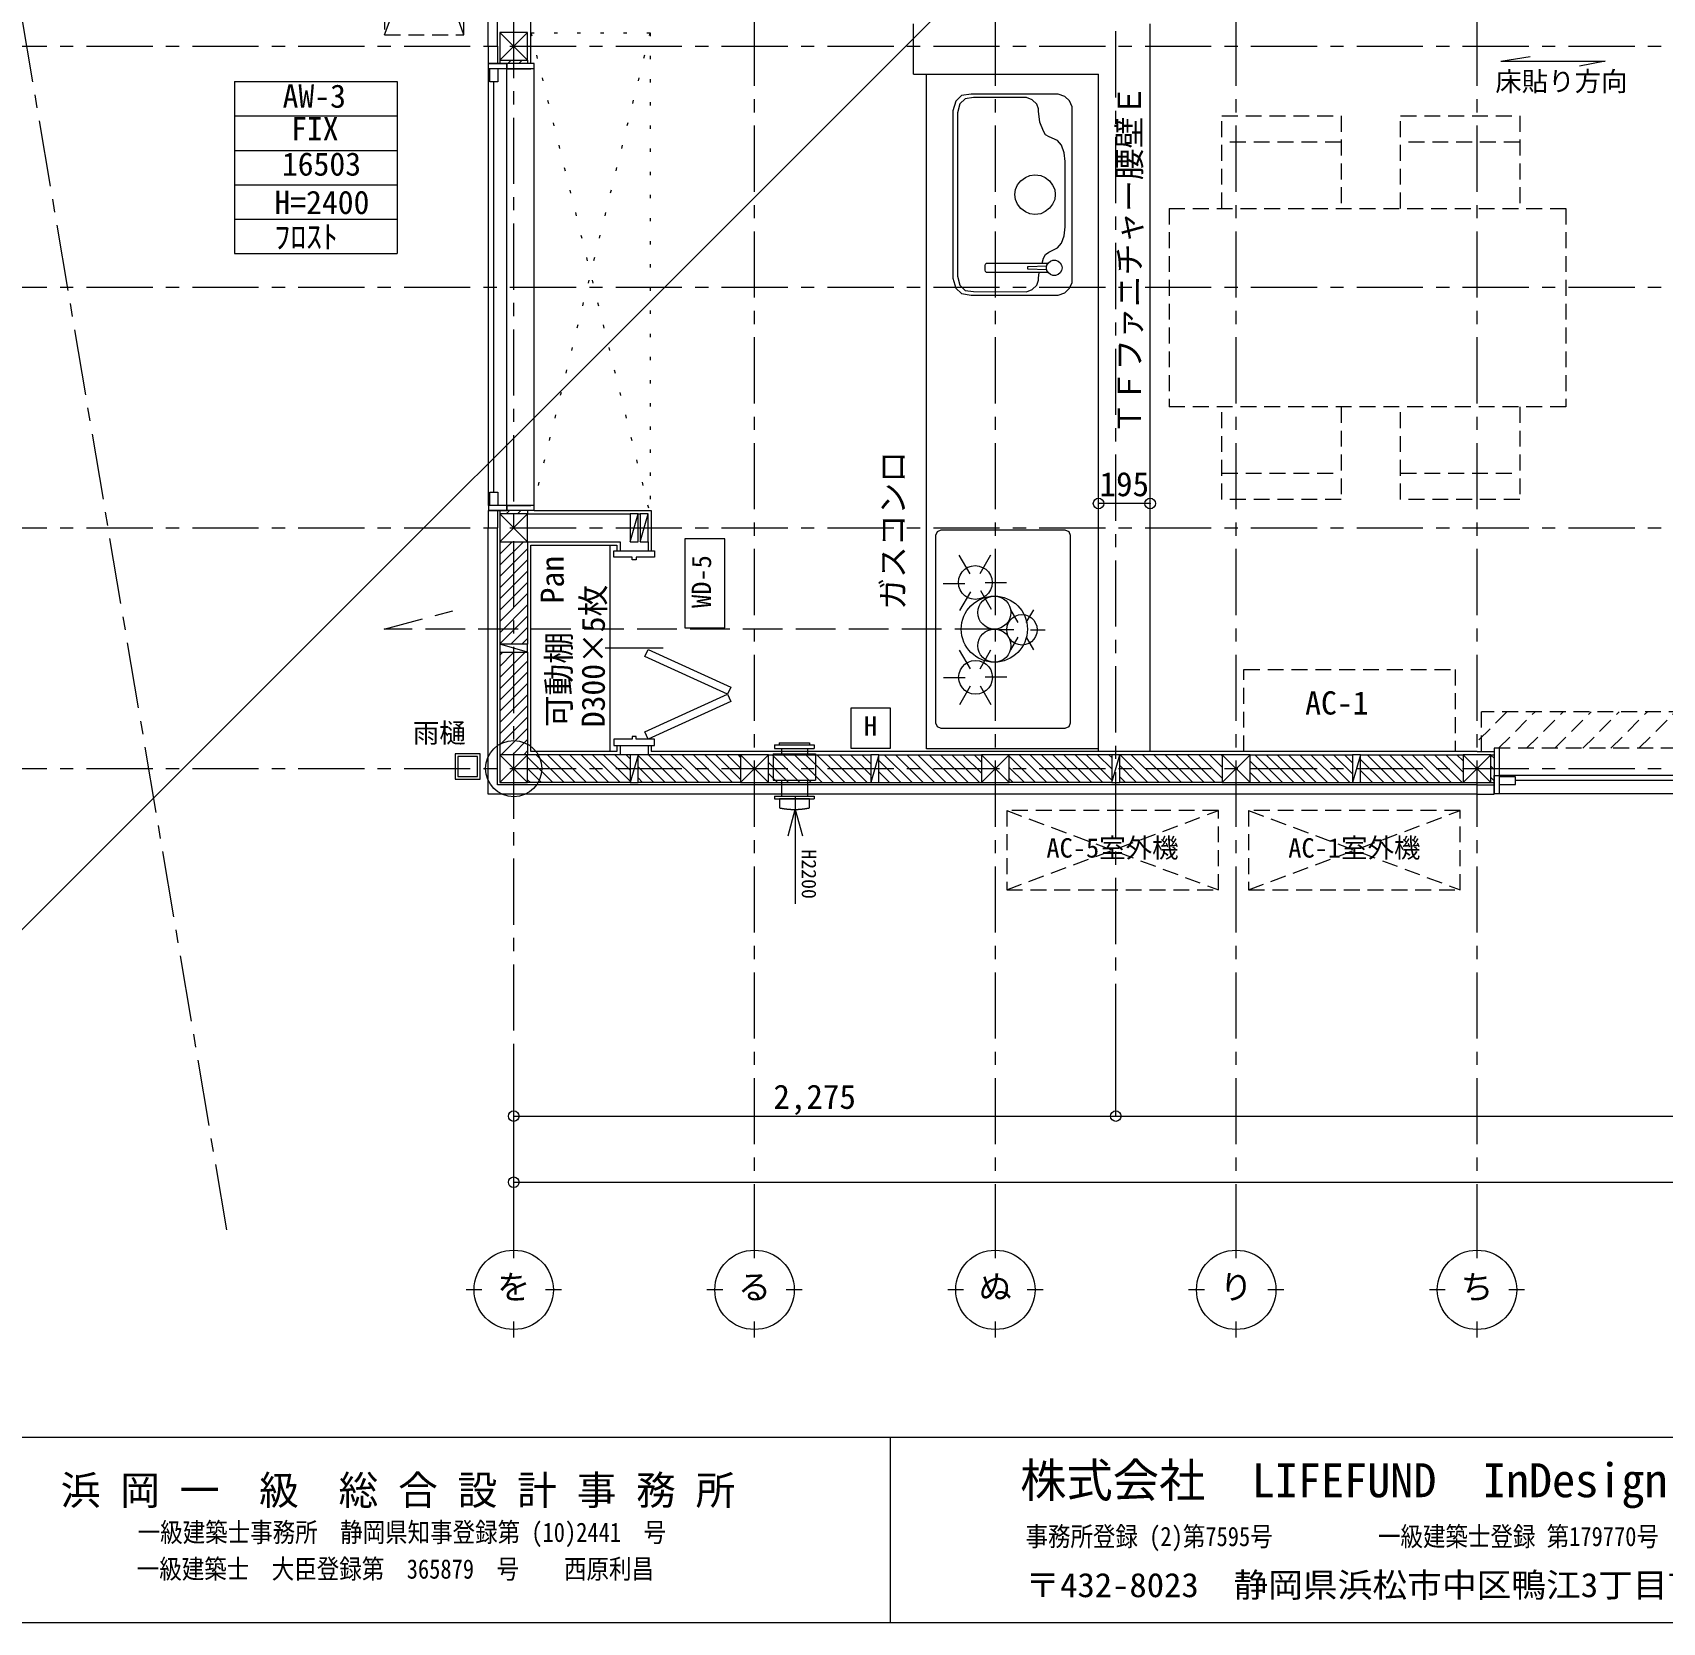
# Model space of a CAD drawing. Units: millimetres at full size, sheet at 1:50. Extents: x -16792 to 54909, y -26252 to 25759.
# Drawn here: x -6246 to -87, y 10016 to 16024 of the extents above; entities that cross this region are included whole.
import ezdxf
from ezdxf.enums import TextEntityAlignment as Align

# ---------------------------------------------------------------- set-up
doc = ezdxf.new("R2010")
doc.units = ezdxf.units.MM
doc.header["$LTSCALE"] = 50
doc.header["$PDMODE"] = 32
doc.header["$PDSIZE"] = 40
for name, pattern in [('CHAIN1', [8, 5, -1, 1, -1]), ('DASHED1', [1.8, 1.2, -0.6]), ('DASHED3', [4, 3, -1]), ('DOTTED', [1.75, 0.25, -1.5])]:
    doc.linetypes.add(name, pattern=pattern)
for name, color, linetype, lineweight in [('3-1_通り芯・通り番号', 7, 'Continuous', 13), ('3-2_柱(黄)', 4, 'Continuous', 5), ('3-3_仕上線(黄)', 3, 'Continuous', 20), ('3-4_下地・間柱(水色)', 4, 'Continuous', 5), ('3-5_サッシ・室内建具', 7, 'Continuous', 13), ('3-6_住宅設備・造作', 4, 'Continuous', 5), ('3-7_家具点線', 4, 'DASHED1', 5), ('3-8_ハッチング', 1, 'Continuous', 9), ('3-9_建築設備', 5, 'Continuous', 13), ('3-A_文字', 7, 'Continuous', 13), ('3-F_寸法・方位', 7, 'Continuous', 13), ('F-F_図面枠（共通）', 7, 'Continuous', 13)]:
    doc.layers.add(name, color=color, linetype=linetype, lineweight=lineweight)
doc.styles.add('ＭＳ ゴシック', font='')
doc.styles.get('ＭＳ ゴシック').set_extended_font_data('MS Gothic')

# ---------------------------------------------------------------- blocks, each defined once
blk = doc.blocks.new('SA')
at = {"layer": '3-9_建築設備'}
for p, q in [((-74.76, 215.53), (-74.76, 201.53)), ((-74.76, 215.53), (75.24, 215.53)), ((-74.76, 201.53), (75.24, 201.53)), ((-57.26, 223.53), (-57.26, 215.53)), ((-57.26, 223.53), (57.74, 223.53)), ((-57.26, 215.53), (57.74, 215.53)), ((-49.26, 201.68), (-49.26, 181.68)), ((-49.26, 201.68), (49.74, 201.68)), ((49.74, 201.68), (49.74, 181.68)), ((57.74, 223.53), (57.74, 215.53)), ((75.24, 215.53), (75.24, 201.53)), ((-79.76, 181.68), (-79.76, 95.68)), ((-79.76, 181.68), (80.24, 181.68)), ((-79.76, 181.68), (-79.76, 95.68)), ((-79.76, 181.68), (80.24, 181.68)), ((-49.26, 181.68), (49.74, 181.68)), ((80.24, 181.68), (80.24, 95.68)), ((80.24, 181.68), (80.24, 82.68)), ((-79.76, 95.68), (-79.76, 82.68)), ((-79.76, 82.68), (80.24, 82.68)), ((49.74, 82.68), (49.74, 21.68)), ((-74.76, 21.68), (-74.76, 11.68)), ((-74.76, 21.68), (75.24, 21.68)), ((-74.76, 11.68), (75.24, 11.68)), ((4.57, -385.34), (4.57, 20.47)), ((75.24, 21.68), (75.24, 11.68))]:
    blk.add_line(p, q, dxfattribs=at)
for points in [[(-49.26, 82.68), (-49.26, 21.68), (49.74, 21.68)], [(56.85, -22.4), (56.85, 11.68), (-56.36, 11.68), (-56.36, -22.3), (-55.75, -22.43), (-54.88, -22.61), (-54.02, -22.79), (-53.15, -22.97), (-52.28, -23.14), (-51.41, -23.31), (-50.54, -23.48), (-49.68, -23.64), (-48.81, -23.8), (-47.93, -23.96), (-47.06, -24.12), (-46.19, -24.27), (-45.32, -24.42), (-44.45, -24.57), (-43.57, -24.71), (-42.7, -24.86), (-41.83, -24.99), (-40.95, -25.13), (-40.08, -25.26), (-39.2, -25.39), (-38.33, -25.52), (-37.45, -25.65), (-36.58, -25.77), (-35.7, -25.89), (-34.82, -26), (-33.94, -26.12), (-33.07, -26.23), (-32.19, -26.34), (-31.31, -26.44), (-30.43, -26.54), (-29.55, -26.64), (-28.67, -26.74), (-27.79, -26.83), (-26.91, -26.92), (-26.03, -27.01), (-25.15, -27.1)], [(-25.15, -27.1), (-24.27, -27.18), (-23.39, -27.26), (-22.51, -27.34), (-21.62, -27.41), (-20.74, -27.48), (-19.86, -27.55), (-18.98, -27.61), (-18.09, -27.67), (-17.21, -27.73), (-16.33, -27.79), (-15.44, -27.84), (-14.56, -27.89), (-13.68, -27.94), (-12.79, -27.99), (-11.91, -28.03), (-11.03, -28.07), (-10.14, -28.11), (-9.26, -28.14), (-8.37, -28.17), (-7.49, -28.2), (-6.6, -28.22), (-5.72, -28.24), (-4.84, -28.26), (-3.95, -28.28), (-3.07, -28.29), (-2.18, -28.3), (-1.3, -28.31), (-0.41, -28.32), (0.47, -28.32), (1.36, -28.32), (2.24, -28.31), (3.13, -28.3), (4.01, -28.29), (4.9, -28.28), (5.78, -28.26), (6.67, -28.24), (7.55, -28.22), (8.44, -28.2), (9.32, -28.17)], [(-23.51, -128.36), (3.28, -28.37), (30.07, -128.36)], [(9.32, -28.17), (10.21, -28.14), (11.09, -28.11), (11.97, -28.07), (12.86, -28.03), (13.74, -27.99), (14.63, -27.94), (15.51, -27.89), (16.39, -27.84), (17.28, -27.79), (18.16, -27.73), (19.04, -27.67), (19.92, -27.61), (20.81, -27.55), (21.69, -27.48), (22.57, -27.41), (23.45, -27.34), (24.33, -27.26), (25.22, -27.18), (26.1, -27.1), (26.98, -27.01), (27.86, -26.92), (28.74, -26.83), (29.62, -26.74), (30.5, -26.64), (31.38, -26.54), (32.26, -26.44), (33.13, -26.34), (34.01, -26.23), (34.89, -26.12), (35.77, -26), (36.65, -25.89), (37.52, -25.77), (38.4, -25.65), (39.27, -25.52), (40.15, -25.39), (41.03, -25.26), (41.9, -25.13), (42.77, -24.99), (43.65, -24.86)], [(43.65, -24.86), (44.52, -24.71), (45.4, -24.57), (46.27, -24.42), (47.14, -24.27), (48.01, -24.12), (48.88, -23.96), (49.75, -23.8), (50.62, -23.64), (51.49, -23.48), (52.36, -23.31), (53.23, -23.14), (54.1, -22.97), (54.96, -22.79), (55.83, -22.61), (56.7, -22.43), (57.31, -22.3)]]:
    blk.add_lwpolyline(points, dxfattribs=at)

msp = doc.modelspace()

# ---------------------------------------------------------------- linework, layer by layer
at = {"layer": '3-1_通り芯・通り番号', "color": 1, "linetype": 'CHAIN1', "lineweight": 9}
for p, q in [((-4427.95, 11452.55), (-4427.95, 23216.06)), ((-3517.95, 11422.55), (-3517.95, 23216.06)), ((-2607.95, 11422.55), (-2607.95, 23216.06)), ((-1697.95, 11422.55), (-1697.95, 23216.06)), ((-787.95, 11422.55), (-787.95, 23216.06)), ((-5512.47, 11499.56), (-7141.86, 21152.77)), ((-2152.95, 12179.12), (-2152.95, 16132.93)), ((-7242.18, 15972.55), (7012.93, 15972.55)), ((-7242.18, 15062.55), (7012.93, 15062.55)), ((-7242.18, 14152.55), (7012.93, 14152.55)), ((-7242.18, 13242.55), (7012.93, 13242.55))]:
    msp.add_line(p, q, dxfattribs=at)
at = {"layer": '3-1_通り芯・通り番号'}
for p, q in [((-4427.95, 11392.55), (-4427.95, 11452.55)), ((-3517.95, 11392.55), (-3517.95, 11452.55)), ((-2607.95, 11392.55), (-2607.95, 11452.55)), ((-1697.95, 11392.55), (-1697.95, 11452.55)), ((-787.95, 11392.55), (-787.95, 11452.55)), ((-4547.95, 11272.55), (-4607.95, 11272.55)), ((-4247.95, 11272.55), (-4307.95, 11272.55)), ((-3637.95, 11272.55), (-3697.95, 11272.55)), ((-3337.95, 11272.55), (-3397.95, 11272.55)), ((-2727.95, 11272.55), (-2787.95, 11272.55)), ((-2427.95, 11272.55), (-2487.95, 11272.55)), ((-1817.95, 11272.55), (-1877.95, 11272.55)), ((-1517.95, 11272.55), (-1577.95, 11272.55)), ((-907.95, 11272.55), (-967.95, 11272.55)), ((-607.95, 11272.55), (-667.95, 11272.55)), ((-4427.95, 11092.55), (-4427.95, 11152.55)), ((-3517.95, 11092.55), (-3517.95, 11152.55)), ((-2607.95, 11092.55), (-2607.95, 11152.55)), ((-1697.95, 11092.55), (-1697.95, 11152.55)), ((-787.95, 11092.55), (-787.95, 11152.55))]:
    msp.add_line(p, q, dxfattribs=at)
for centre in [(-4427.95, 11272.55), (-3517.95, 11272.55), (-2607.95, 11272.55), (-1697.95, 11272.55), (-787.95, 11272.55)]:
    msp.add_circle(centre, 150, dxfattribs=at)
at = {"layer": '3-2_柱(黄)'}
for p, q in [((-4480.45, 15920.05), (-4375.45, 16025.05)), ((-4480.45, 16025.05), (-4375.45, 15920.05)), ((-4480.45, 14205.05), (-4375.45, 14100.05)), ((-4375.45, 14205.05), (-4480.45, 14100.05)), ((-4480.45, 13295.05), (-4375.45, 13190.05)), ((-4375.45, 13295.05), (-4480.45, 13190.05)), ((-3570.45, 13295.05), (-3465.45, 13190.05)), ((-3465.45, 13295.05), (-3570.45, 13190.05)), ((-2555.45, 13190.05), (-2660.45, 13295.05)), ((-2660.45, 13190.05), (-2555.45, 13295.05)), ((-1750.45, 13295.05), (-1645.45, 13190.05)), ((-1645.45, 13295.05), (-1750.45, 13190.05)), ((-735.45, 13190.05), (-840.45, 13295.05)), ((-840.45, 13190.05), (-735.45, 13295.05))]:
    msp.add_line(p, q, dxfattribs=at)
at = {"layer": '3-2_柱(黄)', "color": 3, "lineweight": 20}
for points in [[(-4480.45, 15920.05), (-4375.45, 15920.05), (-4375.45, 16025.05), (-4480.45, 16025.05)], [(-4480.45, 14205.05), (-4480.45, 14100.05), (-4375.45, 14100.05), (-4375.45, 14205.05)], [(-4480.45, 13295.05), (-4480.45, 13190.05), (-4375.45, 13190.05), (-4375.45, 13295.05)], [(-3570.45, 13295.05), (-3570.45, 13190.05), (-3465.45, 13190.05), (-3465.45, 13295.05)], [(-2555.45, 13190.05), (-2555.45, 13295.05), (-2660.45, 13295.05), (-2660.45, 13190.05)], [(-1750.45, 13295.05), (-1750.45, 13190.05), (-1645.45, 13190.05), (-1645.45, 13295.05)], [(-735.45, 13190.05), (-735.45, 13295.05), (-840.45, 13295.05), (-840.45, 13190.05)]]:
    msp.add_lwpolyline(points, close=True, dxfattribs=at)
msp.add_circle((-4427.95, 13242.55), 106.22, dxfattribs=at)
at = {"layer": '3-3_仕上線(黄)'}
for p, q in [((-4524.45, 15972.55), (-4524.45, 16882.55)), ((-4362.95, 15972.55), (-4362.95, 16817.55)), ((-2917.75, 15867.05), (-2917.75, 16057.55)), ((-4524.45, 15972.55), (-4524.45, 15907.55)), ((-4362.95, 15907.55), (-4362.95, 15972.55)), ((-2917.75, 15867.05), (-2217.95, 15867.05)), ((-2217.95, 13307.55), (-2217.95, 15867.05)), ((-4524.45, 14217.55), (-4524.45, 14152.55)), ((-4350.95, 14217.55), (-3907.95, 14217.55)), ((-3907.95, 14217.55), (-3907.95, 14065.05)), ((-4524.45, 13146.05), (-4524.45, 14152.55)), ((-4362.95, 14087.55), (-4037.95, 14087.55)), ((-4362.95, 13307.55), (-4362.95, 14087.55)), ((-4037.95, 14087.55), (-4037.95, 14065.05)), ((-4037.95, 13307.55), (-4362.95, 13307.55)), ((-4037.95, 13330.05), (-4037.95, 13307.55)), ((-3907.95, 13330.05), (-3907.95, 13307.55)), ((-3517.95, 13307.55), (-3907.95, 13307.55)), ((-787.95, 13307.55), (-1697.95, 13307.55)), ((-787.95, 13307.55), (-722.95, 13307.55)), ((-702.95, 13307.55), (-702.85, 13307.55)), ((-3972.95, 13146.05), (-4524.45, 13146.05)), ((-3517.95, 13146.05), (-3972.95, 13146.05)), ((-2607.95, 13146.05), (-3517.95, 13146.05)), ((-1697.95, 13146.05), (-2607.95, 13146.05)), ((-787.95, 13146.05), (-1697.95, 13146.05)), ((-787.95, 13146.05), (-722.95, 13146.05)), ((-702.95, 13146.05), (-702.85, 13146.05))]:
    msp.add_line(p, q, dxfattribs=at)
at = {"layer": '3-3_仕上線(黄)', "color": 7, "linetype": 'DASHED1', "lineweight": 13}
for p, q in [((-770.45, 13307.55), (-770.45, 13457.55)), ((2787.05, 13457.55), (-770.45, 13457.55)), ((1857.05, 13319.55), (-702.85, 13319.55))]:
    msp.add_line(p, q, dxfattribs=at)
at = {"layer": '3-3_仕上線(黄)'}
for points in [[(-2022.95, 13307.55), (-2022.95, 14650.05), (-2022.95, 16057.55)], [(-1697.95, 13307.55), (-2152.95, 13307.55), (-2607.95, 13307.55), (-3517.95, 13307.55)]]:
    msp.add_lwpolyline(points, dxfattribs=at)
at = {"layer": '3-4_下地・間柱(水色)'}
for p, q in [((-4489.45, 15972.55), (-4489.45, 16882.55)), ((-4489.45, 15972.55), (-4489.45, 15907.55)), ((-4480.45, 15920.05), (-4480.45, 15907.55)), ((-4375.45, 15920.05), (-4375.45, 15907.55)), ((-4489.45, 14217.55), (-4489.45, 14152.55)), ((-4480.45, 14217.55), (-4480.45, 14205.05)), ((-4375.45, 14217.55), (-4375.45, 14205.05)), ((-4375.45, 14205.05), (-3987.95, 14205.05)), ((-3987.95, 14100.05), (-3957.95, 14205.05)), ((-3957.95, 14205.05), (-3950.45, 14205.05)), ((-3950.45, 14100.05), (-3920.45, 14205.05)), ((-4489.45, 13181.05), (-4489.45, 14152.55)), ((-4480.45, 14100.05), (-4480.45, 13712.55)), ((-4375.45, 14100.05), (-4025.45, 14100.05)), ((-4375.45, 14100.05), (-4375.45, 13712.55)), ((-4375.45, 14100.05), (-4375.45, 13712.55)), ((-4025.45, 14100.05), (-4025.45, 14065.05)), ((-3920.45, 14100.05), (-3920.45, 14065.05)), ((-4375.45, 13682.55), (-4480.45, 13712.55)), ((-4480.45, 13682.55), (-4480.45, 13295.05)), ((-4375.45, 13682.55), (-4375.45, 13295.05)), ((-4375.45, 13682.55), (-4375.45, 13295.05)), ((-4025.45, 13330.05), (-4025.45, 13295.05)), ((-3920.45, 13330.05), (-3920.45, 13295.05)), ((-4025.45, 13295.05), (-4375.45, 13295.05)), ((-3987.95, 13295.05), (-4375.45, 13295.05)), ((-3957.95, 13295.05), (-3987.95, 13190.05)), ((-3570.45, 13295.05), (-3957.95, 13295.05)), ((-3570.45, 13295.05), (-3920.45, 13295.05)), ((-3465.45, 13295.05), (-3077.95, 13295.05)), ((-3465.45, 13295.05), (-3077.95, 13295.05)), ((-3047.95, 13295.05), (-3077.95, 13190.05)), ((-3047.95, 13295.05), (-2660.45, 13295.05)), ((-3047.95, 13295.05), (-2660.45, 13295.05)), ((-2167.95, 13295.05), (-2555.45, 13295.05)), ((-2167.95, 13295.05), (-2555.45, 13295.05)), ((-2167.95, 13190.05), (-2137.95, 13295.05)), ((-1750.45, 13295.05), (-2137.95, 13295.05)), ((-1750.45, 13295.05), (-2137.95, 13295.05)), ((-1645.45, 13295.05), (-1257.95, 13295.05)), ((-1645.45, 13295.05), (-1257.95, 13295.05)), ((-1227.95, 13295.05), (-1257.95, 13190.05)), ((-1227.95, 13295.05), (-840.45, 13295.05)), ((-1227.95, 13295.05), (-840.45, 13295.05)), ((-735.45, 13295.05), (-722.95, 13295.05)), ((-735.45, 13295.05), (-722.95, 13295.05)), ((-702.95, 13295.05), (-702.85, 13295.05)), ((-3972.95, 13181.05), (-4489.45, 13181.05)), ((-3987.95, 13190.05), (-4375.45, 13190.05)), ((-3517.95, 13181.05), (-3972.95, 13181.05)), ((-3570.45, 13190.05), (-3957.95, 13190.05)), ((-2607.95, 13181.05), (-3517.95, 13181.05)), ((-3465.45, 13190.05), (-3077.95, 13190.05)), ((-3047.95, 13190.05), (-2660.45, 13190.05)), ((-2152.95, 13181.05), (-2607.95, 13181.05)), ((-2167.95, 13190.05), (-2555.45, 13190.05)), ((-1750.45, 13190.05), (-2137.95, 13190.05)), ((-1645.45, 13190.05), (-1257.95, 13190.05)), ((-1227.95, 13190.05), (-840.45, 13190.05)), ((-787.95, 13181.05), (-722.95, 13181.05)), ((-735.45, 13190.05), (-722.95, 13190.05))]:
    msp.add_line(p, q, dxfattribs=at)
for points in [[(-3987.95, 14205.05), (-3987.95, 14100.05), (-3957.95, 14100.05), (-3957.95, 14205.05)], [(-3950.45, 14205.05), (-3950.45, 14100.05), (-3920.45, 14100.05), (-3920.45, 14205.05)], [(-4480.45, 13682.55), (-4375.45, 13682.55), (-4375.45, 13712.55), (-4480.45, 13712.55)], [(-3957.95, 13190.05), (-3957.95, 13295.05), (-3987.95, 13295.05), (-3987.95, 13190.05)], [(-3047.95, 13190.05), (-3047.95, 13295.05), (-3077.95, 13295.05), (-3077.95, 13190.05)], [(-2167.95, 13295.05), (-2167.95, 13190.05), (-2137.95, 13190.05), (-2137.95, 13295.05)], [(-1227.95, 13190.05), (-1227.95, 13295.05), (-1257.95, 13295.05), (-1257.95, 13190.05)]]:
    msp.add_lwpolyline(points, close=True, dxfattribs=at)
msp.add_lwpolyline([(-787.95, 13181.05), (-1697.95, 13181.05), (-2152.95, 13181.05)], dxfattribs=at)
at = {"layer": '3-5_サッシ・室内建具'}
for p, q in [((-4524.45, 15907.55), (-4515.45, 15907.55)), ((-4524.45, 15907.55), (-4453.45, 15907.55)), ((-4523.45, 15887.55), (-4523.45, 15907.55)), ((-4350.95, 15907.55), (-4523.45, 15907.55)), ((-4453.45, 15887.55), (-4453.45, 15907.55)), ((-4453.45, 15907.55), (-4453.45, 15887.55)), ((-4350.95, 15887.55), (-4350.95, 15907.55)), ((-4350.95, 14217.55), (-4350.95, 15907.55)), ((-4350.95, 15887.55), (-4523.45, 15887.55)), ((-4523.45, 14237.55), (-4523.45, 15887.55)), ((-4518.45, 15837.55), (-4518.45, 15887.55)), ((-4503.45, 14287.55), (-4503.45, 15837.55)), ((-4453.45, 14237.55), (-4453.45, 15887.55)), ((-4453.45, 15887.55), (-4362.95, 15887.55)), ((-4523.45, 14237.55), (-4523.45, 14217.55)), ((-4350.95, 14237.55), (-4523.45, 14237.55)), ((-4518.45, 14237.55), (-4518.45, 14287.55)), ((-4453.45, 14237.55), (-4453.45, 14217.55)), ((-4453.45, 14237.55), (-4362.95, 14237.55)), ((-4350.95, 14217.55), (-4350.95, 14237.55)), ((-4524.45, 14217.55), (-4515.45, 14217.55)), ((-4350.95, 14217.55), (-4523.45, 14217.55)), ((-4049.95, 14041.05), (-4049.95, 14065.05)), ((-4049.95, 14065.05), (-3895.95, 14065.05)), ((-3895.95, 14065.05), (-3895.95, 14041.05)), ((-3980.45, 14041.05), (-4049.95, 14041.05)), ((-3980.45, 14031.05), (-3980.45, 14041.05)), ((-3895.95, 14041.05), (-3965.45, 14041.05)), ((-3862.95, 13697.55), (-4082.95, 13697.55)), ((-3620.19, 13523.56), (-3932.87, 13665.77)), ((-3932.87, 13381.35), (-3620.19, 13523.56)), ((-3965.45, 13354.05), (-3965.45, 13364.05)), ((-3920.45, 13354.05), (-3932.87, 13381.35)), ((-3980.45, 13354.05), (-4049.95, 13354.05)), ((-4049.95, 13354.05), (-4049.95, 13330.05)), ((-3895.95, 13354.05), (-3965.45, 13354.05)), ((-702.95, 13319.55), (-722.95, 13319.55)), ((-722.95, 13319.55), (-722.95, 13147.05)), ((-702.95, 13147.05), (-702.95, 13319.55)), ((-702.95, 13217.05), (-702.95, 13307.55)), ((-722.95, 13217.05), (-702.95, 13217.05)), ((-722.95, 13146.05), (-722.95, 13217.05)), ((-722.95, 13217.05), (-702.95, 13217.05)), ((1857.05, 13217.05), (-702.95, 13217.05)), ((-642.95, 13212.05), (-702.95, 13212.05)), ((-702.95, 13182.05), (-642.95, 13182.05)), ((-642.95, 13182.05), (-642.95, 13212.05)), ((547.05, 13197.05), (-642.95, 13197.05)), ((-722.95, 13146.05), (-722.95, 13155.05)), ((-702.95, 13147.05), (-722.95, 13147.05)), ((1857.05, 13147.05), (-702.95, 13147.05))]:
    msp.add_line(p, q, dxfattribs=at)
for points in [[(-4488.45, 15887.55), (-4488.45, 15837.55), (-4518.45, 15837.55)], [(-4524.45, 14217.55), (-4453.45, 14217.55), (-4453.45, 14237.55)], [(-4518.45, 14287.55), (-4488.45, 14287.55), (-4488.45, 14237.55)], [(-3965.45, 14041.05), (-3965.45, 14031.05), (-3980.45, 14031.05)], [(-3932.87, 13665.77), (-3920.45, 13693.08), (-3607.77, 13550.87)], [(-3607.77, 13550.87), (-3620.19, 13523.56), (-3607.77, 13496.26), (-3920.45, 13354.05)], [(-3965.45, 13364.05), (-3980.45, 13364.05), (-3980.45, 13354.05)], [(-4049.95, 13330.05), (-3895.95, 13330.05), (-3895.95, 13354.05)]]:
    msp.add_lwpolyline(points, dxfattribs=at)
msp.add_lwpolyline([(-3630.77, 14111.26), (-3780.77, 14111.26), (-3780.77, 13775.13), (-3630.77, 13775.13)], close=True, dxfattribs=at)
at = {"layer": '3-6_住宅設備・造作', "color": 2, "linetype": 'DOTTED'}
for p, q in [((-4362.95, 16023.54), (-3916.41, 14217.55)), ((-3912.95, 16023.54), (-3912.95, 14217.55))]:
    msp.add_line(p, q, dxfattribs=at)
at = {"layer": '3-6_住宅設備・造作', "color": 7, "lineweight": 13}
for p, q in [((-4062.95, 13307.55), (-4062.95, 14087.55)), ((-4649.59, 13297.81), (-4649.59, 13202.81)), ((-4649.59, 13202.81), (-4554.59, 13202.81))]:
    msp.add_line(p, q, dxfattribs=at)
at = {"layer": '3-6_住宅設備・造作'}
for p, q in [((-2745.48, 14048.83), (-2704.69, 13978.18)), ((-2625.91, 14049.55), (-2666.71, 13978.9)), ((-2804.64, 13942.16), (-2723.05, 13942.16)), ((-2647.09, 13946.37), (-2565.5, 13946.37)), ((-2741.84, 13840.35), (-2701.04, 13911.01)), ((-2622.27, 13843.84), (-2663.06, 13914.49)), ((-2550.72, 13843.09), (-2522.63, 13794.43)), ((-2491.1, 13794.18), (-2463.01, 13842.83)), ((-2538.61, 13767.25), (-2594.8, 13767.25)), ((-2523.07, 13739.82), (-2551.16, 13691.17)), ((-2491.54, 13739.57), (-2463.45, 13690.91)), ((-2475.56, 13766.75), (-2419.38, 13766.75)), ((-2744.59, 13690.11), (-2703.79, 13619.46)), ((-2665.81, 13620.18), (-2625.02, 13690.84)), ((-2722.16, 13586.2), (-2803.75, 13586.2)), ((-2702.54, 13553.67), (-2743.34, 13483.01)), ((-2623.77, 13483.74), (-2664.56, 13554.39)), ((-2564.61, 13587.65), (-2646.19, 13587.65))]:
    msp.add_line(p, q, dxfattribs=at)
at = {"layer": '3-6_住宅設備・造作', "linetype": 'DASHED1'}
for p, q in [((-781.19, 13350.86), (-674.5, 13457.55)), ((-706.44, 13319.55), (-568.44, 13457.55)), ((-600.37, 13319.55), (-462.37, 13457.55)), ((-494.31, 13319.55), (-356.31, 13457.55)), ((-388.24, 13319.55), (-250.24, 13457.55)), ((-282.17, 13319.55), (-144.17, 13457.55)), ((-176.11, 13319.55), (-38.11, 13457.55))]:
    msp.add_line(p, q, dxfattribs=at)
at = {"layer": '3-6_住宅設備・造作', "color": 2, "linetype": 'DOTTED'}
msp.add_lwpolyline([(-4362.95, 16023.54), (-3912.95, 16023.54), (-4350.95, 14252.08)], dxfattribs=at)
at = {"layer": '3-6_住宅設備・造作'}
for points in [[(-2217.95, 13317.05), (-2867.95, 13317.05), (-2867.95, 15867.05)], [(-2431.73, 15152.74), (-2426.18, 15172.27), (-2418.53, 15186.02), (-2405.66, 15194.33), (-2372.94, 15210.96), (-2358.32, 15228.1), (-2347.41, 15256.63), (-2343.97, 15289.83), (-2343.97, 15537.26), (-2347.41, 15570.46), (-2358.32, 15598.99), (-2372.94, 15616.13), (-2404.95, 15629.87), (-2418.53, 15637.3), (-2426.18, 15651.82), (-2440.45, 15686.04), (-2445.12, 15727.34), (-2445.16, 15735.95), (-2450.64, 15753.97), (-2469.04, 15770.67), (-2489.85, 15779.06), (-2690.18, 15778.96), (-2722.16, 15774.36), (-2742.81, 15754.51), (-2750.68, 15720.66), (-2750.68, 15103.43), (-2742.82, 15069.58), (-2722.16, 15049.73), (-2690.18, 15045.14), (-2489.85, 15045.03), (-2469.04, 15053.42), (-2450.64, 15070.12), (-2445.17, 15088.14), (-2445.12, 15096.75), (-2442, 15117.74)], [(-2408.6, 15117.74), (-2641.57, 15117.74), (-2644.67, 15120.98), (-2646.23, 15127), (-2646.8, 15135.24), (-2646.23, 15143.47), (-2644.67, 15149.49), (-2641.57, 15152.74), (-2408.58, 15152.74)], [(-2413.66, 15140.91), (-2485.22, 15139.39), (-2485.63, 15139.21), (-2486.05, 15138.77), (-2486.43, 15138.29), (-2486.69, 15136.99), (-2486.78, 15135.21), (-2486.69, 15133.44), (-2486.42, 15132.13), (-2486.05, 15131.66), (-2485.63, 15131.21), (-2485.22, 15131.04), (-2413.66, 15129.51)], [(-2745.94, 13931.24), (-2747.63, 13945.87), (-2745.94, 13960.51), (-2741.13, 13973.95), (-2733.59, 13985.81), (-2723.69, 13995.7)], [(-2723.69, 13995.7), (-2711.83, 14003.25), (-2698.39, 14008.06), (-2683.76, 14009.75), (-2669.12, 14008.06), (-2653.46, 14001.84)], [(-2653.46, 14001.84), (-2643.82, 13995.7), (-2633.92, 13985.81), (-2626.38, 13973.95), (-2621.57, 13960.51), (-2619.88, 13945.87)], [(-2711.83, 13888.49), (-2723.69, 13896.04), (-2733.59, 13905.93), (-2741.13, 13917.79), (-2745.94, 13931.24)], [(-2619.88, 13945.87), (-2621.57, 13931.24), (-2626.38, 13917.79), (-2633.92, 13905.93), (-2643.82, 13896.04)], [(-2643.82, 13896.04), (-2655.68, 13888.49), (-2669.12, 13883.68), (-2683.76, 13882), (-2698.39, 13883.68), (-2711.83, 13888.49)], [(-2543.35, 13812.02), (-2532.67, 13818.81), (-2520.57, 13823.14), (-2507.39, 13824.66), (-2494.22, 13823.14), (-2482.11, 13818.81), (-2471.44, 13812.02), (-2462.53, 13803.11), (-2455.74, 13792.43), (-2451.41, 13780.33), (-2449.93, 13766.75), (-2451.41, 13753.97), (-2455.74, 13741.87), (-2462.53, 13731.2), (-2471.44, 13722.29), (-2482.11, 13715.49), (-2494.22, 13711.16), (-2507.39, 13709.64), (-2520.57, 13711.16), (-2532.67, 13715.49), (-2543.35, 13722.29), (-2552.26, 13731.2), (-2559.05, 13741.87), (-2563.38, 13753.97), (-2564.89, 13767.25)], [(-2564.89, 13767.25), (-2563.38, 13780.33), (-2559.05, 13792.43), (-2552.26, 13803.11), (-2543.35, 13812.02)], [(-2746.74, 13587.15), (-2745.05, 13601.79), (-2740.24, 13615.23), (-2732.69, 13627.09), (-2722.8, 13636.99)], [(-2722.8, 13636.99), (-2710.94, 13644.53), (-2697.5, 13649.34), (-2682.86, 13651.03), (-2668.22, 13649.34), (-2652.57, 13643.12)], [(-2652.57, 13643.12), (-2642.92, 13636.99), (-2633.03, 13627.09), (-2625.48, 13615.23), (-2620.67, 13601.79)], [(-2710.94, 13529.78), (-2722.8, 13537.32), (-2732.69, 13547.22), (-2740.24, 13559.08), (-2745.05, 13572.52), (-2746.74, 13587.15)], [(-2620.67, 13601.79), (-2618.98, 13587.15), (-2620.67, 13572.52), (-2625.48, 13559.08), (-2633.03, 13547.22), (-2642.92, 13537.32)], [(-2642.92, 13537.32), (-2654.78, 13529.78), (-2668.22, 13524.97), (-2682.86, 13523.28), (-2697.5, 13524.97), (-2710.94, 13529.78)]]:
    msp.add_lwpolyline(points, dxfattribs=at)
for points in [[(-2318.26, 15080.07), (-2318.26, 15744.03), (-2328.23, 15766.34), (-2345.98, 15782.8), (-2370.04, 15792.05), (-2699.62, 15792.05), (-2735.38, 15786.24), (-2757.62, 15765.61), (-2768.26, 15728.38), (-2768.26, 15095.71), (-2757.62, 15058.48), (-2735.38, 15037.86), (-2699.62, 15032.05), (-2370.04, 15032.05), (-2345.98, 15041.29), (-2328.23, 15057.75)], [(-2383.62, 15393.46), (-2391.45, 15376.34), (-2403.3, 15360.1), (-2419.66, 15347.95), (-2436.34, 15339.8), (-2458.48, 15337.31), (-2477.11, 15339.54), (-2494.46, 15347.47), (-2511.11, 15359.48), (-2523.81, 15375.62), (-2531.65, 15393.08), (-2533.93, 15412.05), (-2531.65, 15431), (-2523.81, 15448.47), (-2511.11, 15464.61), (-2494.46, 15476.62), (-2477.11, 15484.55), (-2458.48, 15486.78), (-2436.73, 15484.39), (-2419.66, 15476.14), (-2403.3, 15463.99), (-2391.45, 15447.75), (-2383.62, 15430.63), (-2381.86, 15412.05)], [(-2355.88, 15135.21), (-2357.65, 15125.16), (-2362.76, 15116.32), (-2370.58, 15109.76), (-2380.17, 15106.27), (-2390.37, 15106.27), (-2399.97, 15109.76), (-2407.79, 15116.32), (-2412.89, 15125.16), (-2414.66, 15135.21), (-2412.89, 15145.27), (-2407.79, 15154.11), (-2399.97, 15160.67), (-2390.37, 15164.16), (-2380.17, 15164.16), (-2370.57, 15160.67), (-2362.76, 15154.11), (-2357.65, 15145.27)], [(-2812.95, 13394.42), (-2827.09, 13400.28), (-2832.95, 13414.42), (-2832.95, 14124.42), (-2827.09, 14138.56), (-2812.95, 14144.42), (-2344.95, 14144.42), (-2330.81, 14138.56), (-2324.95, 14124.42), (-2324.95, 13414.42), (-2330.81, 13400.28), (-2344.95, 13394.42)]]:
    msp.add_lwpolyline(points, close=True, dxfattribs=at)
at = {"layer": '3-6_住宅設備・造作', "color": 7, "lineweight": 13}
msp.add_lwpolyline([(-4554.59, 13202.81), (-4554.59, 13297.81), (-4649.59, 13297.81)], dxfattribs=at)
msp.add_lwpolyline([(-4639.59, 13212.81), (-4564.59, 13212.81), (-4564.59, 13287.81), (-4639.59, 13287.81)], close=True, dxfattribs=at)
at = {"layer": '3-7_家具点線'}
for p, q in [((-4916.14, 16016.44), (-4616.14, 16816.44)), ((-4616.14, 16016.44), (-4916.14, 16816.44)), ((-1751.7, 15709.6), (-1301.7, 15709.6)), ((-1751.7, 15359.6), (-1751.7, 15709.6)), ((-1301.7, 15709.6), (-1301.7, 15359.6)), ((-1076.7, 15359.6), (-1076.7, 15709.6)), ((-1076.7, 15709.6), (-626.7, 15709.6)), ((-626.7, 15709.6), (-626.7, 15359.6)), ((-1301.7, 15609.6), (-1751.7, 15609.6)), ((-626.7, 15609.6), (-1076.7, 15609.6)), ((-1951.7, 15359.6), (-451.7, 15359.6)), ((-1951.7, 15359.6), (-1951.7, 14609.6)), ((-1076.7, 14259.6), (-1076.7, 14609.6)), ((-626.7, 14609.6), (-626.7, 14259.6)), ((-1751.7, 14359.6), (-1301.7, 14359.6)), ((-1076.7, 14359.6), (-626.7, 14359.6)), ((-626.7, 14259.6), (-1076.7, 14259.6)), ((-2565.14, 13084.15), (-1765.14, 12784.15)), ((-2565.14, 12784.15), (-1765.14, 13084.15)), ((-1651.19, 13084.15), (-851.19, 12784.15)), ((-1651.19, 12784.15), (-851.19, 13084.15))]:
    msp.add_line(p, q, dxfattribs=at)
for points in [[(-4616.14, 16016.44), (-4616.14, 16816.44), (-4916.14, 16816.44), (-4916.14, 16016.44)], [(-2565.14, 12784.15), (-1765.14, 12784.15), (-1765.14, 13084.15), (-2565.14, 13084.15)], [(-1651.19, 12784.15), (-851.19, 12784.15), (-851.19, 13084.15), (-1651.19, 13084.15)]]:
    msp.add_lwpolyline(points, close=True, dxfattribs=at)
for points in [[(-451.7, 15359.6), (-451.7, 14609.6), (-1951.7, 14609.6)], [(-1301.7, 14609.6), (-1301.7, 14259.6), (-1751.7, 14259.6), (-1751.7, 14609.6)], [(-1668.88, 13307.63), (-1668.65, 13617.63), (-870.65, 13617.05), (-870.88, 13307.55)]]:
    msp.add_lwpolyline(points, dxfattribs=at)
at = {"layer": '3-8_ハッチング'}
for p, q in [((-4450.52, 15907.55), (-4438.02, 15920.05)), ((-4408.09, 15907.55), (-4395.59, 15920.05)), ((-4375.45, 15920.05), (-4375.45, 15907.55)), ((-4455.96, 14205.05), (-4443.46, 14217.55)), ((-4413.54, 14205.05), (-4401.04, 14217.55)), ((-4480.45, 14095.71), (-4476.11, 14100.05)), ((-4480.45, 14053.28), (-4433.68, 14100.05)), ((-4480.45, 14010.86), (-4391.26, 14100.05)), ((-4480.45, 13968.43), (-4375.45, 14073.43)), ((-4480.45, 13926), (-4375.45, 14031)), ((-4480.45, 13883.58), (-4375.45, 13988.58)), ((-4480.45, 13841.15), (-4375.45, 13946.15)), ((-4480.45, 13798.73), (-4375.45, 13903.73)), ((-4480.45, 13756.3), (-4375.45, 13861.3)), ((-4480.45, 13713.87), (-4375.45, 13818.87)), ((-4375.45, 13776.45), (-4439.35, 13712.55)), ((-4375.45, 13734.02), (-4396.92, 13712.55)), ((-4469.35, 13682.55), (-4480.45, 13671.45)), ((-4426.92, 13682.55), (-4480.45, 13629.02)), ((-4480.45, 13586.59), (-4384.49, 13682.55)), ((-4480.45, 13544.17), (-4375.45, 13649.17)), ((-4480.45, 13501.74), (-4375.45, 13606.74)), ((-4480.45, 13459.31), (-4375.45, 13564.31)), ((-4480.45, 13416.89), (-4375.45, 13521.89)), ((-4480.45, 13374.46), (-4375.45, 13479.46)), ((-4480.45, 13332.03), (-4375.45, 13437.03)), ((-4475.01, 13295.05), (-4375.45, 13394.61)), ((-4432.58, 13295.05), (-4375.45, 13352.18)), ((-4390.16, 13295.05), (-4375.45, 13309.76)), ((-4280.22, 13190.05), (-4375.45, 13285.27)), ((-4322.64, 13190.05), (-4375.45, 13242.85)), ((-4237.79, 13190.05), (-4342.79, 13295.05)), ((-4195.37, 13190.05), (-4300.37, 13295.05)), ((-4152.94, 13190.05), (-4257.94, 13295.05)), ((-4110.51, 13190.05), (-4215.51, 13295.05)), ((-4068.09, 13190.05), (-4173.09, 13295.05)), ((-4025.66, 13190.05), (-4130.66, 13295.05)), ((-3987.95, 13194.76), (-4088.23, 13295.05)), ((-3987.95, 13237.18), (-4045.81, 13295.05)), ((-3987.95, 13279.61), (-4003.38, 13295.05)), ((-3855.95, 13190.05), (-3957.95, 13292.04)), ((-3898.38, 13190.05), (-3957.95, 13249.61)), ((-3813.53, 13190.05), (-3918.53, 13295.05)), ((-3771.1, 13190.05), (-3876.1, 13295.05)), ((-3728.68, 13190.05), (-3833.68, 13295.05)), ((-3686.25, 13190.05), (-3791.25, 13295.05)), ((-3643.82, 13190.05), (-3748.82, 13295.05)), ((-3601.4, 13190.05), (-3706.4, 13295.05)), ((-3570.45, 13201.52), (-3663.97, 13295.05)), ((-3570.45, 13243.95), (-3621.54, 13295.05)), ((-3570.45, 13286.37), (-3579.12, 13295.05)), ((-3389.26, 13190.05), (-3465.45, 13266.23)), ((-3346.84, 13190.05), (-3451.84, 13295.05)), ((-3304.41, 13190.05), (-3409.41, 13295.05)), ((-3261.98, 13190.05), (-3366.98, 13295.05)), ((-3219.56, 13190.05), (-3324.56, 13295.05)), ((-3177.13, 13190.05), (-3282.13, 13295.05)), ((-3134.71, 13190.05), (-3239.71, 13295.05)), ((-3092.28, 13190.05), (-3197.28, 13295.05)), ((-3077.95, 13218.14), (-3154.85, 13295.05)), ((-3112.43, 13295.05), (-3077.95, 13260.56)), ((-2965, 13190.05), (-3047.95, 13272.99)), ((-2922.57, 13190.05), (-3027.57, 13295.05)), ((-2880.15, 13190.05), (-2985.15, 13295.05)), ((-2837.72, 13190.05), (-2942.72, 13295.05)), ((-2795.29, 13190.05), (-2900.29, 13295.05)), ((-2752.87, 13190.05), (-2857.87, 13295.05)), ((-2710.44, 13190.05), (-2815.44, 13295.05)), ((-2668.02, 13190.05), (-2773.02, 13295.05)), ((-2660.45, 13224.9), (-2730.59, 13295.05)), ((-2660.45, 13267.33), (-2688.16, 13295.05)), ((-2455.88, 13190.05), (-2555.45, 13289.61)), ((-2498.31, 13190.05), (-2555.45, 13247.18)), ((-2413.46, 13190.05), (-2518.46, 13295.05)), ((-2371.03, 13190.05), (-2476.03, 13295.05)), ((-2328.6, 13190.05), (-2433.6, 13295.05)), ((-2286.18, 13190.05), (-2391.18, 13295.05)), ((-2243.75, 13190.05), (-2348.75, 13295.05)), ((-2201.32, 13190.05), (-2306.32, 13295.05)), ((-2167.95, 13199.09), (-2263.9, 13295.05)), ((-2167.95, 13241.52), (-2221.47, 13295.05)), ((-2167.95, 13283.95), (-2179.05, 13295.05)), ((-2074.05, 13190.05), (-2137.95, 13253.95)), ((-2031.62, 13190.05), (-2136.62, 13295.05)), ((-1989.19, 13190.05), (-2094.19, 13295.05)), ((-1946.77, 13190.05), (-2051.77, 13295.05)), ((-1904.34, 13190.05), (-2009.34, 13295.05)), ((-1861.91, 13190.05), (-1966.91, 13295.05)), ((-1819.49, 13190.05), (-1924.49, 13295.05)), ((-1777.06, 13190.05), (-1882.06, 13295.05)), ((-1750.45, 13205.86), (-1839.63, 13295.05)), ((-1750.45, 13248.28), (-1797.21, 13295.05)), ((-1750.45, 13290.71), (-1754.78, 13295.05)), ((-1564.93, 13190.05), (-1645.45, 13270.56)), ((-1522.5, 13190.05), (-1627.5, 13295.05)), ((-1480.08, 13190.05), (-1585.08, 13295.05)), ((-1437.65, 13190.05), (-1542.65, 13295.05)), ((-1395.22, 13190.05), (-1500.22, 13295.05)), ((-1352.8, 13190.05), (-1457.8, 13295.05)), ((-1310.37, 13190.05), (-1415.37, 13295.05)), ((-1267.94, 13190.05), (-1372.94, 13295.05)), ((-1330.52, 13295.05), (-1257.95, 13222.47)), ((-1288.09, 13295.05), (-1257.95, 13264.9)), ((-1140.66, 13190.05), (-1227.95, 13277.33)), ((-1098.24, 13190.05), (-1203.24, 13295.05)), ((-1055.81, 13190.05), (-1160.81, 13295.05)), ((-1013.39, 13190.05), (-1118.39, 13295.05)), ((-970.96, 13190.05), (-1075.96, 13295.05)), ((-928.53, 13190.05), (-1033.53, 13295.05)), ((-886.11, 13190.05), (-991.11, 13295.05)), ((-843.68, 13190.05), (-948.68, 13295.05)), ((-840.45, 13229.24), (-906.25, 13295.05)), ((-840.45, 13271.66), (-863.83, 13295.05)), ((-735.45, 13293.94), (-722.95, 13281.44)), ((-735.45, 13251.52), (-722.95, 13239.02)), ((-702.95, 13295.05), (-702.85, 13295.05)), ((-702.95, 13261.44), (-702.85, 13261.34)), ((-4365.07, 13190.05), (-4375.45, 13200.42)), ((-3940.81, 13190.05), (-3957.95, 13207.18)), ((-3431.69, 13190.05), (-3465.45, 13223.8)), ((-3047.95, 13230.56), (-3007.43, 13190.05)), ((-2540.74, 13190.05), (-2555.45, 13204.76)), ((-2116.47, 13190.05), (-2137.95, 13211.52)), ((-1607.35, 13190.05), (-1645.45, 13228.14)), ((-1227.95, 13234.9), (-1183.09, 13190.05)), ((-1227.95, 13192.47), (-1225.52, 13190.05)), ((-722.95, 13196.59), (-735.45, 13209.09)), ((-702.95, 13219.02), (-702.85, 13218.92))]:
    msp.add_line(p, q, dxfattribs=at)
at = {"layer": '3-8_ハッチング', "color": 4, "lineweight": 5}
msp.add_line((-4375.45, 14217.55), (-4375.45, 14205.05), dxfattribs=at)
at = {"layer": '3-9_建築設備', "linetype": 'DASHED3'}
msp.add_lwpolyline([(-2611.69, 13769.63), (-4917.48, 13769.63), (-4658.36, 13839.06)], dxfattribs=at)
at = {"layer": '3-9_建築設備'}
msp.add_lwpolyline([(-3154.68, 13320.38), (-3004.68, 13320.38), (-3004.68, 13470.38), (-3154.68, 13470.38)], close=True, dxfattribs=at)
for centre, radius in [((-2611.69, 13769.63), 125), ((-2611.69, 13832.13), 62.5), ((-2611.69, 13707.13), 62.5)]:
    msp.add_circle(centre, radius, dxfattribs=at)
at = {"layer": '3-A_文字'}
for p, q in [((-698.16, 15916.15), (-587.46, 15933.56)), ((-698.16, 15916.15), (-303.9, 15916.15)), ((-303.9, 15916.15), (-400.9, 15897.93)), ((-5482.97, 15839.2), (-5482.97, 15189.2)), ((-5482.97, 15839.2), (-4868.43, 15839.2)), ((-4868.43, 15839.2), (-4868.43, 15189.2)), ((-5482.97, 15709.2), (-4868.43, 15709.2)), ((-5482.97, 15579.2), (-4868.43, 15579.2)), ((-5482.97, 15449.2), (-4868.43, 15449.2)), ((-5482.97, 15319.2), (-4868.43, 15319.2)), ((-5482.97, 15189.2), (-4868.43, 15189.2))]:
    msp.add_line(p, q, dxfattribs=at)
at = {"layer": '3-F_寸法・方位'}
for p, q in [((-2022.95, 14244.56), (-2217.95, 14244.56)), ((-4427.95, 11929.12), (-4427.95, 12179.12)), ((-2152.95, 11929.12), (-2152.95, 12179.12)), ((-4427.95, 11679.12), (-4427.95, 11929.12)), ((-4427.95, 11929.12), (-2152.95, 11929.12)), ((-2152.95, 11929.12), (2852.05, 11929.12)), ((-4427.95, 11679.12), (5582.05, 11679.12))]:
    msp.add_line(p, q, dxfattribs=at)
for p in [(-2217.95, 14244.56), (-2022.95, 14244.56), (-4427.95, 11929.12), (-2152.95, 11929.12), (-4427.95, 11679.12)]:
    msp.add_point(p, dxfattribs=at)
at = {"layer": 'F-F_図面枠（共通）'}
for p, q in [((5917.62, 24837.95), (-8853.3, 10067.02)), ((-8505.74, 10715.61), (11294.26, 10715.61)), ((-3005.74, 10715.61), (-3005.74, 10015.61)), ((-8505.74, 10015.61), (11294.26, 10015.61))]:
    msp.add_line(p, q, dxfattribs=at)

# ---------------------------------------------------------------- block references
at = {"layer": '3-9_建築設備'}
msp.add_blockref('SA', (-3367.41, 13116.59), dxfattribs=at)

# ---------------------------------------------------------------- texts
at = {"layer": '3-5_サッシ・室内建具', "style": 'ＭＳ ゴシック'}
msp.add_text('WD-5', height=73.31, rotation=90, dxfattribs=at).set_placement((-3660.03, 13849.6), align=Align.BOTTOM_LEFT)
at = {"layer": '3-9_建築設備', "style": 'ＭＳ ゴシック'}
msp.add_text('H', height=73.31, dxfattribs=at).set_placement((-3104.68, 13345.38), align=Align.BOTTOM_LEFT)
msp.add_text('H2200', height=54.99, rotation=270, dxfattribs=at).set_placement((-3355.99, 12937.22), align=Align.BOTTOM_LEFT)
at = {"layer": '3-A_文字', "style": 'ＭＳ ゴシック'}
for s, height, p in [('AW-3', 87.98, (-5301.41, 15713.86)), ('床貼り方向', 73.31, (-718.98, 15781.32)), ('FIX', 87.98, (-5269.29, 15591.02)), ('16503', 87.98, (-5304.03, 15457.17)), ('H=2400', 87.98, (-5332.29, 15312.34)), ('ﾌﾛｽﾄ', 87.98, (-5332.29, 15182.34)), ('AC-1', 87.98, (-1437.28, 13420.43)), ('雨樋', 73.31, (-4809.31, 13318.39)), ('AC-5室外機', 73.31, (-2415.14, 12884.15)), ('AC-1室外機', 73.31, (-1501.19, 12884.15)), ('を', 91.64, (-4490.45, 11210.05)), ('る', 91.64, (-3580.45, 11210.05)), ('ぬ', 91.64, (-2670.45, 11210.05)), ('り', 91.64, (-1760.45, 11210.05)), ('ち', 91.64, (-850.45, 11210.05))]:
    msp.add_text(s, height=height, dxfattribs=at).set_placement(p, align=Align.BOTTOM_LEFT)
for s, p in [('ＴＦファニチャー腰壁Ｅ', (-2031.64, 14506.42)), ('ガスコンロ', (-2924.96, 13842.72)), ('Pan', (-4212.22, 13866.65)), ('D300×5枚', (-4057.27, 13398.81)), ('可動棚', (-4187.27, 13398.81))]:
    msp.add_text(s, height=87.98, rotation=90, dxfattribs=at).set_placement(p, align=Align.BOTTOM_LEFT)
at = {"layer": '3-F_寸法・方位', "style": 'ＭＳ ゴシック'}
for s, p in [('195', (-2214.2, 14244.56)), ('2,275', (-3446.7, 11929.12))]:
    msp.add_text(s, height=91.64, dxfattribs=at).set_placement(p, align=Align.BOTTOM_LEFT)
at = {"layer": 'F-F_図面枠（共通）', "style": 'ＭＳ ゴシック'}
for s, height, p in [('株式会社\u3000LIFEFUND\u3000InDesign office\u3000一級建築士事務所', 128.3, (-2514.56, 10450.33)), ('浜 岡 一\u3000級\u3000総 合 設 計 事 務 所', 110, (-6139.67, 10427.32))]:
    msp.add_text(s, height=height, dxfattribs=at).set_placement(p, align=Align.BOTTOM_LEFT)
for s, height, width, p in [('一級建築士事務所\u3000静岡県知事登録第 (10)2441\u3000号', 73.31, 0.85, (-5848.79, 10297.58)), ('事務所登録 (2)第7595号', 73.31, 0.85, (-2494.1, 10281.86)), ('一級建築士登録 第179770号', 73.31, 0.85, (-1162.24, 10281.86)), ('一級建築士\u3000大臣登録第\u3000365879\u3000号\u3000\u3000西原利昌', 73.31, 0.85, (-5852.17, 10158.98)), ('〒432-8023\u3000静岡県浜松市中区鴨江3丁目70番23号', 91.64, 1.05, (-2494.41, 10083.49))]:
    msp.add_text(s, height=height, dxfattribs=dict(at, width=width)).set_placement(p, align=Align.BOTTOM_LEFT)

doc.saveas('drawing.dxf')
